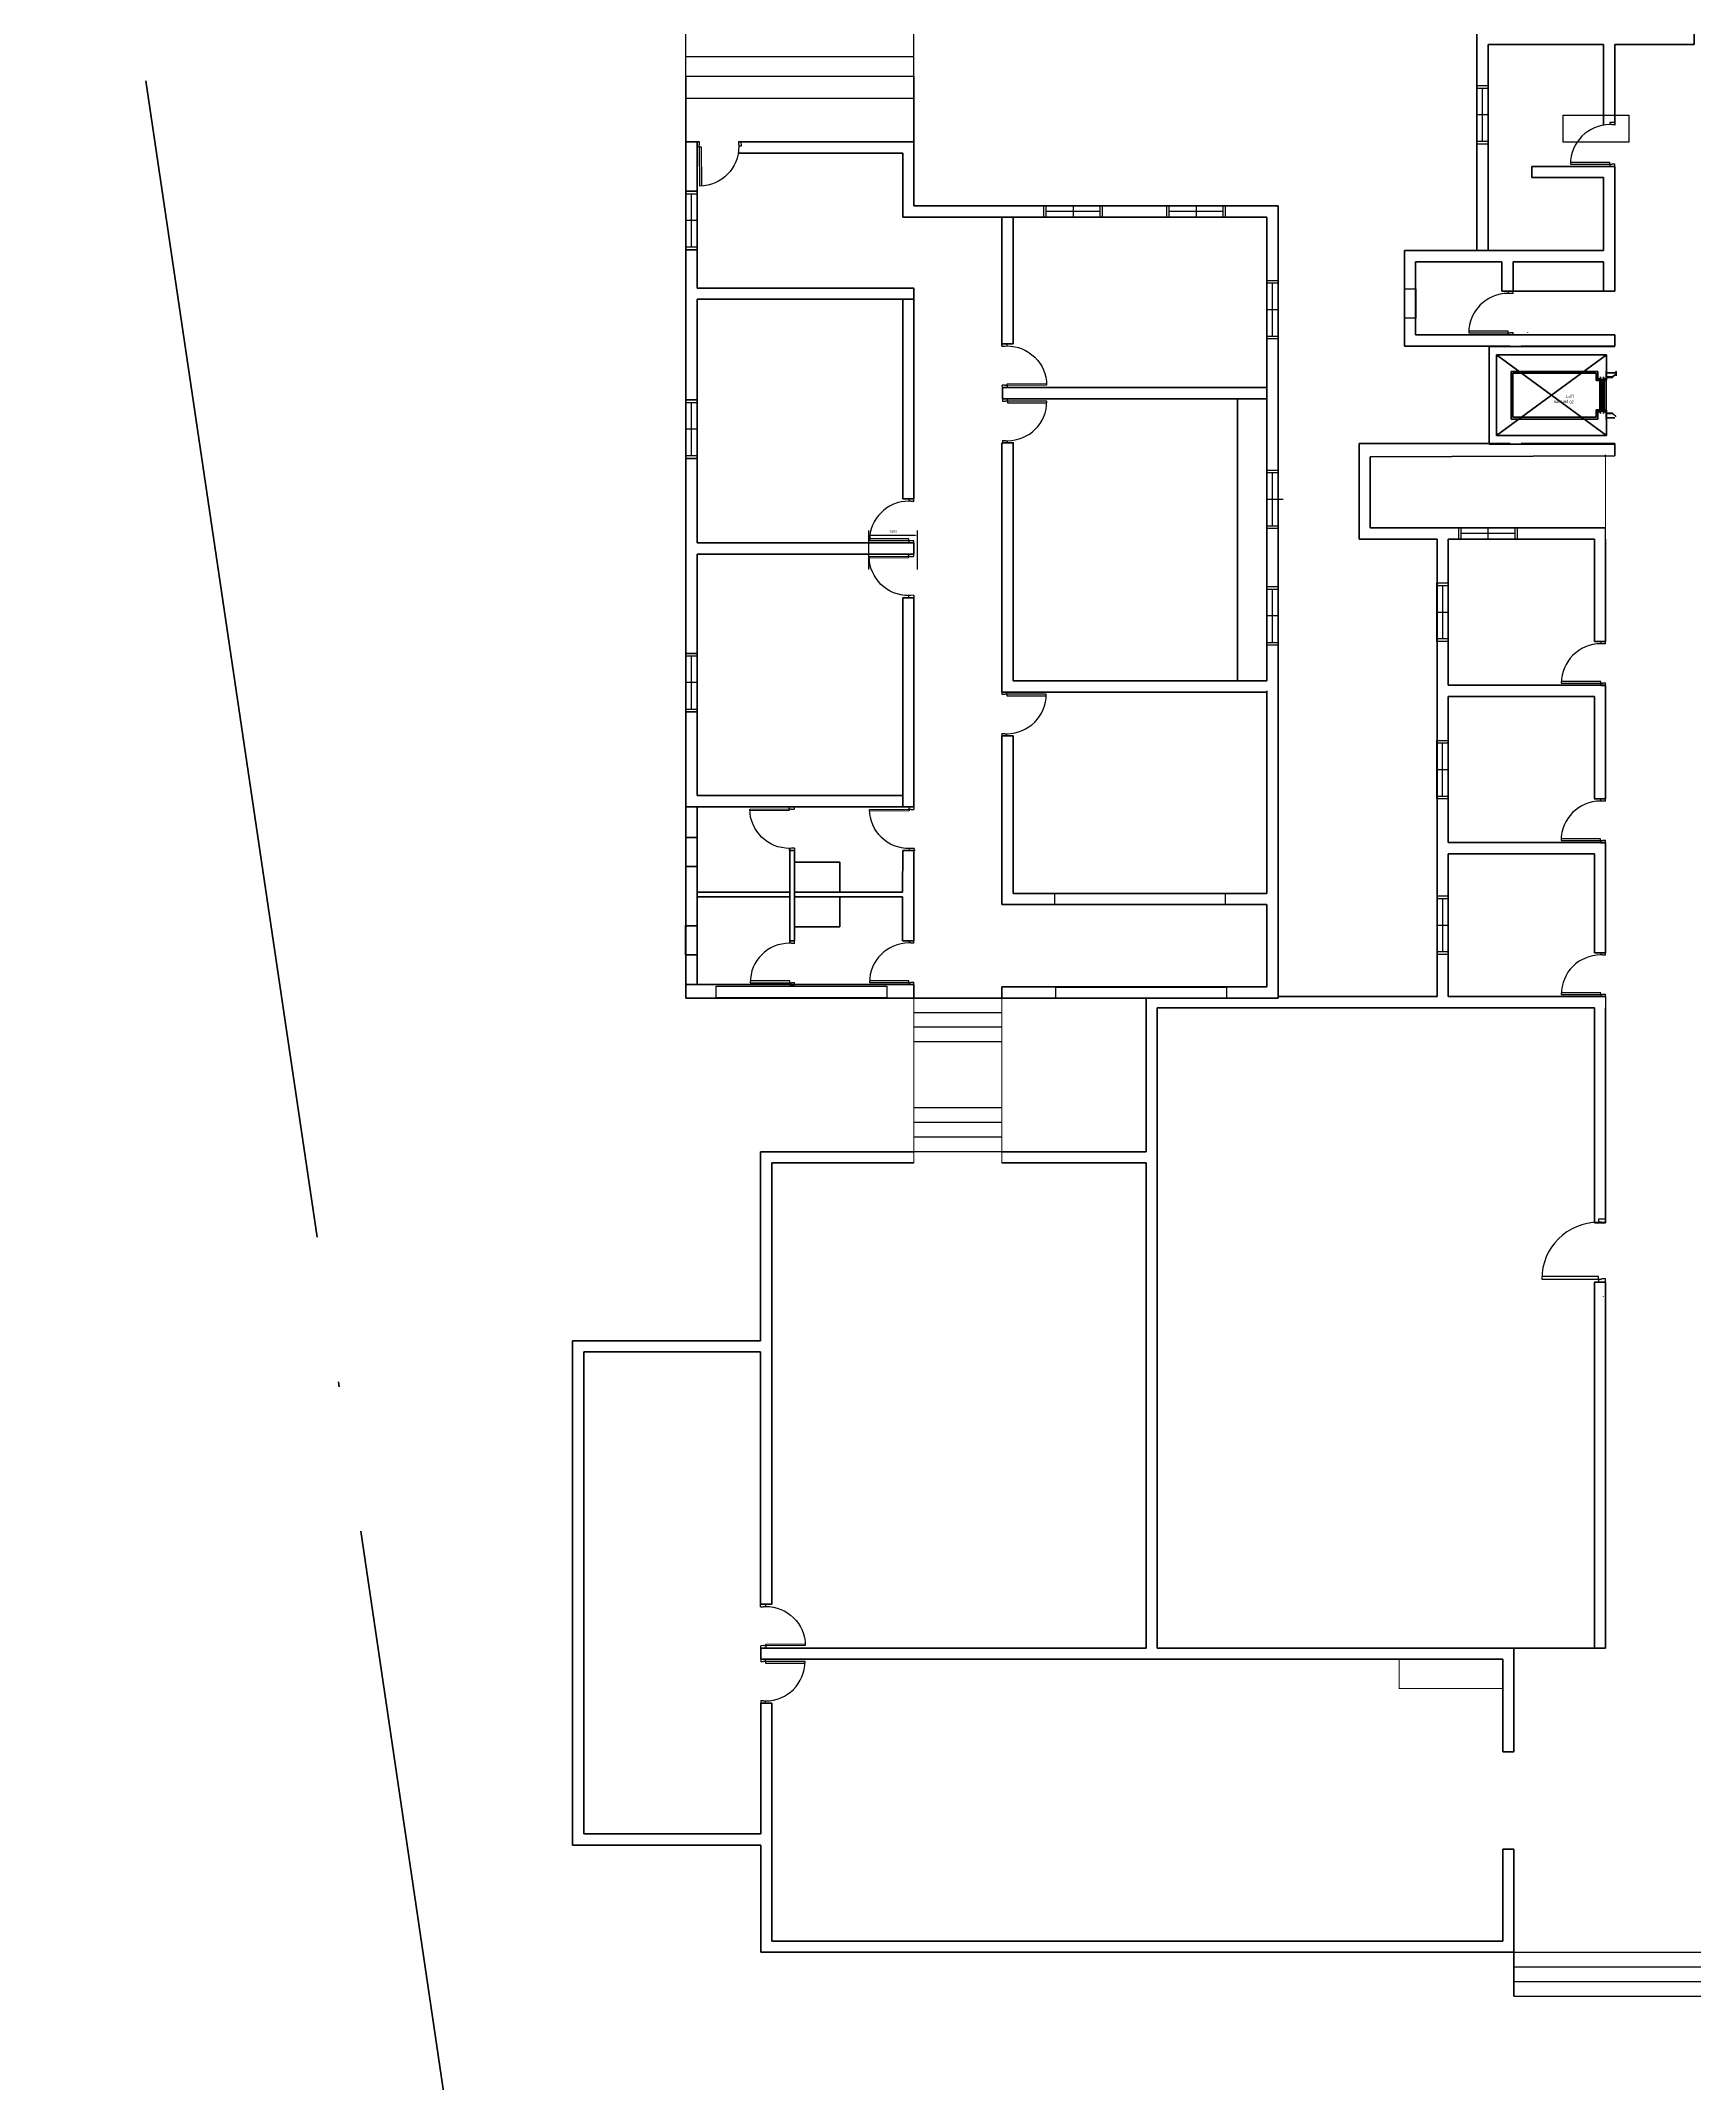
# Model space of a CAD drawing. Header units: metres. Extents: x -353 to 1688, y -477 to 135.
# Drawn here: x -265.95 to -232.02, y -266.56 to -224.64 of the extents above; entities that cross this region are included whole.
import ezdxf

# ---------------------------------------------------------------- set-up
doc = ezdxf.new("R2010")
doc.units = ezdxf.units.M
doc.header["$MEASUREMENT"] = 0
doc.linetypes.add('ACAD_ISO04W100', pattern=[30, 24, -3, 0, -3])
for name, color, linetype in [('door space', 1, 'Continuous'), ('ID-LOOSE', 31, 'Continuous'), ('ID-LOOSE2', 8, 'Continuous'), ('WINDOW', 10, 'Continuous')]:
    doc.layers.add(name, color=color, linetype=linetype)
for name, color, linetype, lineweight in [('ELEVATION', 160, 'Continuous', 20), ('PLINTH', 7, 'Continuous', 20), ('ROAD', 31, 'Continuous', 30), ('SITE BOUNDARY', 6, 'ACAD_ISO04W100', 60), ('WALL', 2, 'Continuous', 40)]:
    doc.layers.add(name, color=color, linetype=linetype, lineweight=lineweight)
doc.layers.add('FURNITURE', color=130, linetype='Continuous', plot=False)
doc.layers.add('STAIR', color=231, linetype='Continuous', plot=False)
doc.styles.get("Standard").update_dxf_attribs({"font": 'arial.ttf'})
doc.styles.add('Texto', font='BRADHITC.TTF', dxfattribs={"height": 0.1})
doc.dimstyles.new('ARCHITXT', dxfattribs={"dimtxt": 0.05, "dimasz": 0.05, "dimexe": 0.1, "dimexo": 0.02, "dimgap": 0.05, "dimtad": 1, "dimtih": 1, "dimtoh": 1, "dimdec": 0, "dimlfac": 1000, "dimzin": 0, "dimdsep": 46, "dimtxsty": 'Standard', "dimcen": 0.1, "dimdle": 0.18, "dimclrd": 15, "dimclre": 15, "dimclrt": 202, "dimadec": 0, "dimazin": 0, "dimtfac": 0.72, "dimtdec": 0, "dimtix": 1, "dimtmove": 2, "dimatfit": 3, "dimfxl": 1, "dimtolj": 1, "dimtzin": 0, "dimarcsym": 0})

# ---------------------------------------------------------------- blocks, each defined once
blk = doc.blocks.new('*D310')
at = {"layer": 'Defpoints', "color": 0, "transparency": 16777216}
for p in [(-247.956, -234.791), (-248.956, -235.516), (-247.956, -235.516)]:
    blk.add_point(p, dxfattribs=at)
at = {"layer": 'ID-LOOSE', "color": 15, "lineweight": -2, "transparency": 16777216}
for p, q in [((-248.956, -235.496), (-248.956, -234.691)), ((-247.956, -235.496), (-247.956, -234.691)), ((-248.906, -234.791), (-248.006, -234.791))]:
    blk.add_line(p, q, dxfattribs=at)
at = {"layer": 'ID-LOOSE', "color": 15, "transparency": 16777216}
for points in [[(-248.906, -234.783), (-248.906, -234.799), (-248.956, -234.791)], [(-248.006, -234.783), (-248.006, -234.799), (-247.956, -234.791)]]:
    blk.add_solid(points, dxfattribs=at)
at = {"layer": 'ID-LOOSE', "color": 202, "transparency": 16777216, "insert": (-248.456, -234.716), "char_height": 0.05, "attachment_point": 5}
blk.add_mtext('\\A1;1000', dxfattribs=at)

msp = doc.modelspace()

# ---------------------------------------------------------------- linework, layer by layer
for p, q in [((-234.0627, -227.219), (-234.0627, -227.21994)), ((-233.8327, -233.179), (-233.8327, -233.139)), ((-233.8327, -234.869), (-233.8327, -234.639)), ((-252.47937, -235.17565), (-252.47937, -237.44565)), ((-234.0627, -237.869), (-237.0627, -237.869)), ((-252.47937, -244.01437), (-252.48147, -244.01437)), ((-234.0627, -244.25965), (-234.0627, -244.26017)), ((-233.8327, -248.90408), (-233.8327, -244.49017)), ((-234.0627, -250.12165), (-234.0627, -250.12165)), ((-234.0627, -250.12165), (-234.0627, -250.12165)), ((-250.94658, -258.7615), (-250.94658, -261.44473)), ((-250.94658, -261.44473), (-250.94407, -261.44473))]:
    msp.add_line(p, q)
at = {"layer": 'Defpoints'}
msp.add_line((-233.83367, -244.25965), (-233.8327, -244.49017), dxfattribs=at)
at = {"layer": 'door space'}
for p, q in [((-233.7455, -226.31738), (-233.7455, -226.36238)), ((-233.6455, -226.31738), (-233.7455, -226.31738)), ((-233.7055, -226.36238), (-233.7455, -226.36238)), ((-233.7055, -226.36238), (-233.7055, -226.36738)), ((-233.6455, -226.36738), (-233.7055, -226.36738)), ((-233.6455, -226.36738), (-233.6455, -226.31738)), ((-252.47937, -226.71565), (-252.42938, -226.71514)), ((-252.47837, -226.81564), (-252.47937, -226.71565)), ((-252.42877, -226.77514), (-252.43377, -226.77519)), ((-252.43337, -226.81519), (-252.43377, -226.77519)), ((-252.42877, -226.77514), (-252.42938, -226.71514)), ((-251.62942, -226.70711), (-251.57942, -226.70661)), ((-251.62942, -226.70711), (-251.62881, -226.76711)), ((-251.62381, -226.76706), (-251.62881, -226.76711)), ((-251.62381, -226.76706), (-251.62341, -226.80706)), ((-251.57942, -226.70661), (-251.57841, -226.80661)), ((-252.43337, -226.81519), (-252.47837, -226.81564)), ((-252.43337, -226.81519), (-252.39837, -226.81484)), ((-252.42524, -227.62515), (-252.43337, -226.81519)), ((-252.39837, -226.81484), (-252.39024, -227.6248)), ((-251.57841, -226.80661), (-251.62341, -226.80706)), ((-233.7455, -227.13738), (-234.5555, -227.13738)), ((-234.5555, -227.17238), (-233.7455, -227.17238)), ((-233.7455, -227.17238), (-233.7455, -227.13738)), ((-233.7455, -227.17238), (-233.7455, -227.21738)), ((-233.7455, -227.17238), (-233.7055, -227.17238)), ((-233.7055, -227.16738), (-233.7055, -227.17238)), ((-233.7055, -227.16738), (-233.6455, -227.16738)), ((-233.6455, -227.21738), (-233.6455, -227.16738)), ((-233.7455, -227.21738), (-233.6455, -227.21738)), ((-235.83197, -229.78006), (-235.83197, -229.82506)), ((-235.73197, -229.78006), (-235.83197, -229.78006)), ((-235.79197, -229.82506), (-235.83197, -229.82506)), ((-235.79197, -229.82506), (-235.79197, -229.83006)), ((-235.73197, -229.83006), (-235.79197, -229.83006)), ((-235.73197, -229.83006), (-235.73197, -229.78006)), ((-246.22337, -230.86192), (-246.12338, -230.86091)), ((-246.22287, -230.91191), (-246.22337, -230.86192)), ((-246.22287, -230.91191), (-246.16287, -230.91131)), ((-246.16292, -230.90631), (-246.12292, -230.90591)), ((-246.16292, -230.90631), (-246.16287, -230.91131)), ((-246.12338, -230.86091), (-246.12292, -230.90591)), ((-235.83197, -230.60006), (-236.64197, -230.60006)), ((-236.64197, -230.63506), (-235.83197, -230.63506)), ((-235.83197, -230.63506), (-235.83197, -230.60006)), ((-235.83197, -230.63506), (-235.83197, -230.68006)), ((-235.83197, -230.63506), (-235.79197, -230.63506)), ((-235.83197, -230.68006), (-235.73197, -230.68006)), ((-235.79197, -230.63006), (-235.73197, -230.63006)), ((-235.73197, -230.68006), (-235.73197, -230.63006)), ((-235.4327, -230.629), (-235.4327, -230.634)), ((-246.15484, -231.71127), (-246.21484, -231.71187)), ((-246.21434, -231.76187), (-246.21484, -231.71187)), ((-246.11434, -231.76087), (-246.21434, -231.76187)), ((-246.15484, -231.71127), (-246.15479, -231.71627)), ((-246.11479, -231.71587), (-246.15479, -231.71627)), ((-246.11514, -231.68087), (-245.30519, -231.67274)), ((-246.11479, -231.71587), (-246.11514, -231.68087)), ((-245.30483, -231.70774), (-246.11479, -231.71587)), ((-246.11479, -231.71587), (-246.11434, -231.76087)), ((-246.21126, -231.9957), (-246.21126, -232.0457)), ((-246.11126, -231.9957), (-246.21126, -231.9957)), ((-246.15126, -232.0457), (-246.21126, -232.0457)), ((-246.11126, -232.0407), (-246.15126, -232.0407)), ((-246.15126, -232.0457), (-246.15126, -232.0407)), ((-246.11126, -232.0407), (-246.11126, -231.9957)), ((-245.30126, -232.0407), (-246.11126, -232.0407)), ((-246.11126, -232.0407), (-246.11126, -232.0757)), ((-246.11126, -232.0757), (-245.30126, -232.0757)), ((-246.21126, -232.8457), (-246.21126, -232.8957)), ((-246.21126, -232.8457), (-246.15126, -232.8457)), ((-246.21126, -232.8957), (-246.11126, -232.8957)), ((-246.15126, -232.8507), (-246.15126, -232.8457)), ((-246.15126, -232.8507), (-246.11126, -232.8507)), ((-246.11126, -232.8957), (-246.11126, -232.8507)), ((-248.131, -234.04562), (-248.131, -234.09062)), ((-248.031, -234.04562), (-248.131, -234.04562)), ((-248.091, -234.09062), (-248.131, -234.09062)), ((-248.091, -234.09062), (-248.091, -234.09562)), ((-248.031, -234.09562), (-248.091, -234.09562)), ((-248.031, -234.09562), (-248.031, -234.04562)), ((-248.131, -234.86562), (-248.941, -234.86562)), ((-248.941, -234.90062), (-248.131, -234.90062)), ((-248.13981, -235.17461), (-248.03981, -235.1736)), ((-248.131, -234.90062), (-248.131, -234.86562)), ((-248.131, -234.90062), (-248.131, -234.94562)), ((-248.131, -234.90062), (-248.091, -234.90062)), ((-248.131, -234.94562), (-248.031, -234.94562)), ((-248.091, -234.89562), (-248.091, -234.90062)), ((-248.091, -234.89562), (-248.031, -234.89562)), ((-248.03981, -235.1736), (-248.03931, -235.2236)), ((-248.031, -234.94562), (-248.031, -234.89562)), ((-248.94931, -235.22774), (-248.13935, -235.21961)), ((-248.139, -235.2546), (-248.94896, -235.26273)), ((-248.13935, -235.21961), (-248.13981, -235.17461)), ((-248.13935, -235.21961), (-248.09936, -235.2192)), ((-248.13935, -235.21961), (-248.139, -235.2546)), ((-248.09931, -235.2242), (-248.09936, -235.2192)), ((-248.09931, -235.2242), (-248.03931, -235.2236)), ((-248.09123, -236.02916), (-248.13122, -236.02956)), ((-248.13077, -236.07456), (-248.13122, -236.02956)), ((-248.03078, -236.07356), (-248.13077, -236.07456)), ((-248.03128, -236.02356), (-248.09128, -236.02416)), ((-248.09123, -236.02916), (-248.09128, -236.02416)), ((-248.03128, -236.02356), (-248.03078, -236.07356)), ((-233.93196, -236.97247), (-233.93196, -237.01747)), ((-233.83196, -236.97247), (-233.93196, -236.97247)), ((-233.89196, -237.01747), (-233.93196, -237.01747)), ((-233.89196, -237.01747), (-233.89196, -237.02247)), ((-233.83196, -237.02247), (-233.89196, -237.02247)), ((-233.83196, -237.02247), (-233.83196, -236.97247)), ((-246.22277, -238.00905), (-246.22277, -238.05905)), ((-246.12277, -238.00905), (-246.22277, -238.00905)), ((-246.16277, -238.05905), (-246.22277, -238.05905)), ((-246.12277, -238.05405), (-246.16277, -238.05405)), ((-246.16277, -238.05905), (-246.16277, -238.05405)), ((-246.12277, -238.05405), (-246.12277, -238.00905)), ((-245.31277, -238.05405), (-246.12277, -238.05405)), ((-246.12277, -238.05405), (-246.12277, -238.08905)), ((-246.12277, -238.08905), (-245.31277, -238.08905)), ((-233.93196, -237.79247), (-234.74196, -237.79247)), ((-234.74196, -237.82747), (-233.93196, -237.82747)), ((-233.93196, -237.82747), (-233.93196, -237.79247)), ((-233.93196, -237.82747), (-233.93196, -237.87247)), ((-233.93196, -237.82747), (-233.89196, -237.82747)), ((-233.93196, -237.87247), (-233.83196, -237.87247)), ((-233.89196, -237.82247), (-233.89196, -237.82747)), ((-233.89196, -237.82247), (-233.83196, -237.82247)), ((-233.83196, -237.87247), (-233.83196, -237.82247)), ((-246.22277, -238.85905), (-246.22277, -238.90905)), ((-246.22277, -238.85905), (-246.16277, -238.85905)), ((-246.22277, -238.90905), (-246.12277, -238.90905)), ((-246.16277, -238.86405), (-246.16277, -238.85905)), ((-246.16277, -238.86405), (-246.12277, -238.86405)), ((-246.12277, -238.90905), (-246.12277, -238.86405)), ((-233.93728, -240.20151), (-233.93728, -240.24651)), ((-233.83728, -240.20151), (-233.93728, -240.20151)), ((-233.83728, -240.25151), (-233.83728, -240.20151)), ((-251.39823, -240.41538), (-250.58827, -240.40725)), ((-250.58792, -240.44225), (-251.39788, -240.45038)), ((-250.58872, -240.36226), (-250.48873, -240.36125)), ((-250.58827, -240.40725), (-250.58872, -240.36226)), ((-250.58827, -240.40725), (-250.54827, -240.40685)), ((-250.58827, -240.40725), (-250.58792, -240.44225)), ((-250.54822, -240.41185), (-250.54827, -240.40685)), ((-250.54822, -240.41185), (-250.48822, -240.41125)), ((-250.48873, -240.36125), (-250.48822, -240.41125)), ((-248.93901, -240.42143), (-248.12905, -240.4133)), ((-248.1287, -240.4483), (-248.93866, -240.45643)), ((-248.1295, -240.3683), (-248.02951, -240.3673)), ((-248.12905, -240.4133), (-248.1295, -240.3683)), ((-248.12905, -240.4133), (-248.08905, -240.4129)), ((-248.12905, -240.4133), (-248.1287, -240.4483)), ((-248.089, -240.4179), (-248.08905, -240.4129)), ((-248.089, -240.4179), (-248.029, -240.41729)), ((-248.02951, -240.3673), (-248.029, -240.41729)), ((-233.89728, -240.24651), (-233.93728, -240.24651)), ((-233.89728, -240.24651), (-233.89728, -240.25151)), ((-233.83728, -240.25151), (-233.89728, -240.25151)), ((-233.93728, -241.02151), (-234.74728, -241.02151)), ((-233.93728, -241.05651), (-233.93728, -241.02151)), ((-250.54014, -241.21681), (-250.58014, -241.21721)), ((-250.57969, -241.26221), (-250.58014, -241.21721)), ((-250.47969, -241.26121), (-250.57969, -241.26221)), ((-250.48019, -241.21121), (-250.54019, -241.21181)), ((-250.54014, -241.21681), (-250.54019, -241.21181)), ((-250.48019, -241.21121), (-250.47969, -241.26121)), ((-248.08092, -241.22286), (-248.12092, -241.22326)), ((-248.12047, -241.26825), (-248.12092, -241.22326)), ((-248.02047, -241.26725), (-248.12047, -241.26825)), ((-248.02097, -241.21725), (-248.08097, -241.21786)), ((-248.08092, -241.22286), (-248.08097, -241.21786)), ((-248.02097, -241.21725), (-248.02047, -241.26725)), ((-234.74728, -241.05651), (-233.93728, -241.05651)), ((-233.93728, -241.05651), (-233.93728, -241.10151)), ((-233.93728, -241.05651), (-233.89728, -241.05651)), ((-233.93728, -241.10151), (-233.83728, -241.10151)), ((-233.89728, -241.05151), (-233.89728, -241.05651)), ((-233.89728, -241.05151), (-233.83728, -241.05151)), ((-233.83728, -241.10151), (-233.83728, -241.05151)), ((-250.57923, -243.11928), (-250.57923, -243.16428)), ((-250.47923, -243.11928), (-250.57923, -243.11928)), ((-250.47923, -243.16928), (-250.47923, -243.11928)), ((-248.13049, -243.11437), (-248.13049, -243.15937)), ((-248.03049, -243.11437), (-248.13049, -243.11437)), ((-248.03049, -243.16437), (-248.03049, -243.11437)), ((-250.53923, -243.16428), (-250.57923, -243.16428)), ((-250.53923, -243.16428), (-250.53923, -243.16928)), ((-250.47923, -243.16928), (-250.53923, -243.16928)), ((-248.09049, -243.15937), (-248.13049, -243.15937)), ((-248.09049, -243.15937), (-248.09049, -243.16437)), ((-248.03049, -243.16437), (-248.09049, -243.16437)), ((-233.93331, -243.3595), (-233.93331, -243.4045)), ((-233.83331, -243.3595), (-233.93331, -243.3595)), ((-233.89331, -243.4045), (-233.93331, -243.4045)), ((-233.89331, -243.4045), (-233.89331, -243.4095)), ((-233.83331, -243.4095), (-233.89331, -243.4095)), ((-233.83331, -243.4095), (-233.83331, -243.3595)), ((-250.57923, -243.93928), (-251.38923, -243.93928)), ((-251.38923, -243.97428), (-250.57923, -243.97428)), ((-250.57923, -243.97428), (-250.57923, -243.93928)), ((-250.57923, -243.97428), (-250.57923, -244.01928)), ((-250.57923, -243.97428), (-250.53923, -243.97428)), ((-250.53923, -243.96928), (-250.53923, -243.97428)), ((-250.53923, -243.96928), (-250.47923, -243.96928)), ((-250.47923, -244.01928), (-250.47923, -243.96928)), ((-248.13049, -243.93437), (-248.94049, -243.93437)), ((-248.94049, -243.96937), (-248.13049, -243.96937)), ((-248.13049, -243.96937), (-248.13049, -243.93437)), ((-248.13049, -243.96937), (-248.13049, -244.01437)), ((-248.13049, -243.96937), (-248.09049, -243.96937)), ((-248.09049, -243.96437), (-248.09049, -243.96937)), ((-248.09049, -243.96437), (-248.03049, -243.96437)), ((-248.03049, -244.01437), (-248.03049, -243.96437)), ((-250.57923, -244.01928), (-250.47923, -244.01928)), ((-248.13049, -244.01437), (-248.03049, -244.01437)), ((-233.93331, -244.1795), (-234.74331, -244.1795)), ((-234.74331, -244.2145), (-233.93331, -244.2145)), ((-233.93331, -244.2145), (-233.93331, -244.1795)), ((-233.93331, -244.2145), (-233.93331, -244.2595)), ((-233.93331, -244.2145), (-233.89331, -244.2145)), ((-233.93331, -244.2595), (-233.83331, -244.2595)), ((-233.89331, -244.2095), (-233.89331, -244.2145)), ((-233.89331, -244.2095), (-233.83331, -244.2095)), ((-233.83331, -244.2595), (-233.83331, -244.2095)), ((-233.97663, -248.82624), (-233.97663, -248.89101)), ((-233.8327, -248.82624), (-233.97663, -248.82624)), ((-233.91906, -248.89101), (-233.97663, -248.89101)), ((-233.91906, -248.89101), (-233.91906, -248.8982)), ((-233.8327, -248.8982), (-233.91906, -248.8982)), ((-233.8327, -248.8982), (-233.8327, -248.82624)), ((-233.97663, -250.0065), (-235.14251, -250.0065)), ((-235.14251, -250.05688), (-233.97663, -250.05688)), ((-233.97663, -250.05688), (-233.97663, -250.0065)), ((-233.97663, -250.05688), (-233.97663, -250.12165)), ((-233.97663, -250.05688), (-233.91906, -250.05688)), ((-233.97663, -250.12165), (-233.8327, -250.12165)), ((-233.91906, -250.04969), (-233.8327, -250.04969)), ((-233.8327, -250.12165), (-233.8327, -250.04969)), ((-233.88186, -250.41727), (-233.88186, -250.42447)), ((-251.17724, -256.73311), (-251.07724, -256.7321)), ((-251.17674, -256.7831), (-251.17724, -256.73311)), ((-251.17674, -256.7831), (-251.11674, -256.7825)), ((-251.11679, -256.7775), (-251.07679, -256.7771)), ((-251.11679, -256.7775), (-251.11674, -256.7825)), ((-251.07724, -256.7321), (-251.07679, -256.7771)), ((-251.10871, -257.58246), (-251.16871, -257.58306)), ((-251.16821, -257.63306), (-251.16871, -257.58306)), ((-251.06821, -257.63206), (-251.16821, -257.63306)), ((-251.10871, -257.58246), (-251.10866, -257.58746)), ((-251.06866, -257.58706), (-251.10866, -257.58746)), ((-251.06901, -257.55206), (-250.25905, -257.54393)), ((-251.06866, -257.58706), (-251.06901, -257.55206)), ((-250.2587, -257.57893), (-251.06866, -257.58706)), ((-251.06866, -257.58706), (-251.06821, -257.63206)), ((-251.17407, -257.8615), (-251.17407, -257.9115)), ((-251.07407, -257.8615), (-251.17407, -257.8615)), ((-251.11407, -257.9115), (-251.17407, -257.9115)), ((-251.07407, -257.9065), (-251.11407, -257.9065)), ((-251.11407, -257.9115), (-251.11407, -257.9065)), ((-251.07407, -257.9065), (-251.07407, -257.8615)), ((-250.26407, -257.9065), (-251.07407, -257.9065)), ((-251.07407, -257.9065), (-251.07407, -257.9415)), ((-251.07407, -257.9415), (-250.26407, -257.9415)), ((-251.17407, -258.7115), (-251.17407, -258.7615)), ((-251.17407, -258.7115), (-251.11407, -258.7115)), ((-251.17407, -258.7615), (-251.07407, -258.7615)), ((-251.11407, -258.7165), (-251.11407, -258.7115)), ((-251.11407, -258.7165), (-251.07407, -258.7165)), ((-251.07407, -258.7615), (-251.07407, -258.7165))]:
    msp.add_line(p, q, dxfattribs=at)
for centre, major_axis in [((-233.7455, -227.17238), (-0.57276, -0.57276)), ((-235.83197, -230.63506), (-0.57276, -0.57276)), ((-246.11126, -232.0407), (0.57276, 0.57276)), ((-248.131, -234.90062), (-0.57276, -0.57276)), ((-233.93196, -237.82747), (-0.57276, -0.57276)), ((-246.12277, -238.05405), (0.57276, 0.57276)), ((-233.93728, -241.05651), (-0.57276, -0.57276)), ((-250.57923, -243.97428), (-0.57276, -0.57276)), ((-248.13049, -243.96937), (-0.57276, -0.57276)), ((-233.93331, -244.2145), (-0.57276, -0.57276)), ((-233.97663, -250.05688), (-0.8244, -0.8244)), ((-251.07407, -257.9065), (0.57276, 0.57276))]:
    msp.add_ellipse(centre, major_axis=major_axis, ratio=1, start_param=3.92699082, end_param=5.49778714, dxfattribs=at)
at = {"layer": 'door space', "extrusion": (0, 0, -1)}
for centre, major_axis in [((-252.43337, -226.81519), (-0.56698, -0.57848)), ((-246.11479, -231.71587), (0.57848, -0.56698)), ((-248.13935, -235.21961), (-0.57848, 0.56698)), ((-250.58827, -240.40725), (-0.57848, 0.56698)), ((-248.12905, -240.4133), (-0.57848, 0.56698)), ((-251.06866, -257.58706), (0.57848, -0.56698))]:
    msp.add_ellipse(centre, major_axis=major_axis, ratio=1, start_param=3.92699082, end_param=5.49778714, dxfattribs=at)
at = {"layer": 'ELEVATION'}
for p, q in [((-250.94658, -256.36176), (-250.9488, -256.36174)), ((-244.03658, -257.6315), (-244.03657, -257.63243)), ((-240.26934, -257.85929), (-240.26941, -257.8615)), ((-238.07239, -257.86703), (-238.07239, -258.46703)), ((-238.07239, -258.4615), (-235.94407, -258.4615)), ((-246.48175, -263.64513), (-246.48179, -263.65445))]:
    msp.add_line(p, q, dxfattribs=at)
at = {"layer": 'ID-LOOSE2', "ltscale": 0.5}
msp.add_lwpolyline([(-234.70674, -226.17079), (-233.35674, -226.17079), (-233.35674, -226.72079), (-234.70674, -226.72079)], close=True, dxfattribs=at)
at = {"layer": 'PLINTH'}
for p, q in [((-233.8327, -234.639), (-233.8327, -233.179)), ((-248.02925, -244.29053), (-248.02925, -247.67307)), ((-246.22277, -244.29053), (-246.22277, -247.67307))]:
    msp.add_line(p, q, dxfattribs=at)
at = {"layer": 'ROAD'}
for p, q in [((-252.70937, -225.36565), (-252.70937, -223.36565)), ((-248.02925, -225.36565), (-248.02925, -223.36565))]:
    msp.add_line(p, q, dxfattribs=at)
at = {"layer": 'SITE BOUNDARY'}
msp.add_line((-255.86929, -278.97673), (-265.94872, -210.88327), dxfattribs=at)
at = {"layer": 'STAIR'}
for p, q in [((-252.70937, -224.96565), (-250.54273, -224.96565)), ((-250.54273, -224.96565), (-248.02925, -224.96565)), ((-252.70937, -225.36565), (-250.54273, -225.36565)), ((-250.54273, -225.36565), (-248.02925, -225.36565)), ((-252.70937, -225.81565), (-250.54273, -225.81565)), ((-250.54273, -225.81565), (-248.02925, -225.81565)), ((-246.22277, -244.29053), (-248.02925, -244.29053)), ((-246.22277, -244.59053), (-248.02925, -244.59053)), ((-246.22277, -244.89053), (-248.02925, -244.89053)), ((-246.22277, -245.19053), (-248.02925, -245.19053)), ((-246.22277, -246.54307), (-248.02925, -246.54307)), ((-246.22277, -246.84307), (-248.02925, -246.84307)), ((-246.22277, -246.84307), (-248.02925, -246.84307)), ((-246.22277, -247.14307), (-248.02925, -247.14307)), ((-246.22277, -247.44307), (-248.02925, -247.44307)), ((-235.71407, -263.87513), (-230.80192, -263.87513)), ((-235.71407, -264.17513), (-230.80192, -264.17513)), ((-235.71407, -264.47513), (-230.80192, -264.47513)), ((-235.71407, -264.77513), (-230.80192, -264.77513))]:
    msp.add_line(p, q, dxfattribs=at)
at = {"layer": 'WALL'}
for p, q in [((-236.47539, -221.359), (-236.47539, -224.719)), ((-232.01539, -224.719), (-232.01539, -224.40724)), ((-236.47539, -224.719), (-236.47539, -228.949)), ((-236.24539, -224.719), (-236.24539, -227.449)), ((-236.24539, -224.719), (-233.87441, -224.719)), ((-233.87441, -224.719), (-233.87441, -226.3727)), ((-233.64441, -224.719), (-232.01539, -224.719)), ((-233.64441, -224.719), (-233.64441, -226.3727)), ((-252.70937, -229.71565), (-252.70937, -225.36565)), ((-248.02925, -228.0306), (-248.02925, -225.36565)), ((-252.70937, -226.71565), (-252.42937, -226.71565)), ((-252.47937, -226.71565), (-252.47937, -229.71565)), ((-251.62933, -226.71565), (-250.54273, -226.71565)), ((-250.54273, -226.71565), (-248.02925, -226.71565)), ((-251.63395, -226.94565), (-250.54273, -226.94565)), ((-250.54273, -226.94565), (-248.25925, -226.94565)), ((-248.25925, -228.2606), (-248.25925, -226.94565)), ((-236.24539, -227.449), (-236.24539, -228.949)), ((-235.34539, -227.219), (-235.34539, -227.449)), ((-235.34539, -227.219), (-233.64441, -227.219)), ((-235.34539, -227.449), (-233.87441, -227.449)), ((-233.87441, -228.949), (-233.87441, -227.449)), ((-233.64441, -227.449), (-233.64441, -227.219)), ((-233.64441, -229.779), (-233.64441, -227.219)), ((-252.70937, -227.73065), (-252.47937, -227.73065)), ((-248.02925, -228.0306), (-246.22277, -228.0306)), ((-246.22277, -228.0306), (-240.55457, -228.0306)), ((-240.55457, -228.0306), (-240.55457, -244.29053)), ((-248.25925, -228.2606), (-240.78457, -228.2606)), ((-246.22277, -228.2606), (-246.22277, -230.91191)), ((-245.99277, -228.2606), (-245.99277, -230.8606)), ((-240.78457, -228.2606), (-240.78457, -237.77905)), ((-252.70937, -228.93065), (-252.47937, -228.93065)), ((-237.9627, -228.949), (-235.9627, -228.949)), ((-237.9627, -228.949), (-237.9627, -230.909)), ((-237.7327, -229.179), (-237.2927, -229.179)), ((-237.7327, -229.179), (-235.9627, -229.179)), ((-237.7327, -229.179), (-237.7327, -230.679)), ((-236.24539, -228.949), (-233.87441, -228.949)), ((-235.9627, -229.179), (-235.9627, -229.779)), ((-235.7327, -229.179), (-235.0627, -229.179)), ((-235.7327, -229.179), (-233.87441, -229.179)), ((-235.7327, -229.179), (-235.7327, -229.779)), ((-233.87441, -229.779), (-233.87441, -229.179)), ((-252.70937, -229.71565), (-252.70937, -244.01437)), ((-252.47937, -229.71565), (-250.54273, -229.71565)), ((-250.54273, -229.71565), (-248.02925, -229.71565)), ((-248.02925, -229.71565), (-248.02925, -234.04565)), ((-252.47937, -229.94565), (-248.02925, -229.94565)), ((-252.47937, -229.94565), (-252.47937, -234.94565)), ((-248.25925, -229.94565), (-248.25925, -234.04565)), ((-233.64441, -229.779), (-235.9627, -229.779)), ((-246.22277, -230.8606), (-245.99277, -230.8606)), ((-235.7927, -230.909), (-237.9627, -230.909)), ((-234.8327, -230.679), (-237.7327, -230.679)), ((-236.2228, -230.91755, 0.00008), (-233.64366, -230.91755, 0.00008)), ((-236.2228, -232.91771, 0.00008), (-236.2228, -230.91755, 0.00008)), ((-233.64441, -230.679), (-235.73197, -230.679)), ((-233.64441, -230.909), (-235.5627, -230.909)), ((-233.64441, -230.909), (-233.64441, -230.679)), ((-236.07242, -231.0905, 0.00008), (-233.81661, -231.0905, 0.00008)), ((-233.81661, -232.74476, 0.00008), (-236.07242, -231.0905, 0.00008)), ((-233.81661, -231.0905, 0.00008), (-236.07242, -232.74476, 0.00008)), ((-236.07242, -232.74476, 0.00008), (-236.07242, -231.0905, 0.00008)), ((-233.81661, -231.0905, 0.00008), (-233.81661, -231.45707, 0.00008)), ((-246.21435, -231.7606), (-240.78457, -231.7606)), ((-246.21434, -231.76187), (-246.21434, -231.9906)), ((-235.77164, -231.42887, 0.00008), (-235.77164, -232.40639, 0.00008)), ((-233.98955, -231.42887, 0.00008), (-235.77164, -231.42887, 0.00008)), ((-235.73405, -231.46647, 0.00008), (-235.73405, -232.36879, 0.00008)), ((-235.73405, -231.46647, 0.00008), (-234.02715, -231.46647, 0.00008)), ((-234.02715, -231.46647, 0.00008), (-234.02715, -231.61685, 0.00008)), ((-234.02715, -231.61685, 0.00008), (-233.95947, -231.61685, 0.00008)), ((-233.98955, -231.60934, 0.00008), (-233.98955, -231.42887, 0.00008)), ((-233.96699, -231.60934, 0.00008), (-233.98955, -231.60934, 0.00008)), ((-233.98203, -231.60182, 0.00008), (-233.98203, -231.57926, 0.00008)), ((-233.98203, -231.57926, 0.00008), (-233.92188, -231.57926, 0.00008)), ((-233.97451, -231.60182, 0.00008), (-233.98203, -231.60182, 0.00008)), ((-233.95195, -231.58678, 0.00008), (-233.97451, -231.58678, 0.00008)), ((-233.97451, -231.58678, 0.00008), (-233.97451, -231.60182, 0.00008)), ((-233.95947, -231.5943, 0.00008), (-233.96699, -231.5943, 0.00008)), ((-233.96699, -231.5943, 0.00008), (-233.96699, -231.60934, 0.00008)), ((-233.95947, -231.61685, 0.00008), (-233.95947, -231.5943, 0.00008)), ((-233.95195, -231.91387, 0.00008), (-233.95195, -231.58678, 0.00008)), ((-233.93692, -232.2936, 0.00008), (-233.93692, -231.54166, 0.00008)), ((-233.92188, -231.57926, 0.00008), (-233.92188, -231.91387, 0.00008)), ((-233.83916, -231.57926, 0.00008), (-233.8918, -231.57926, 0.00008)), ((-233.8918, -231.57926, 0.00008), (-233.8918, -231.91231, 0.00008)), ((-233.87676, -231.54166, 0.00008), (-233.87676, -232.2936, 0.00008)), ((-233.86172, -231.91231, 0.00008), (-233.86172, -231.58678, 0.00008)), ((-233.86172, -231.58678, 0.00008), (-233.83916, -231.58678, 0.00008)), ((-233.84668, -231.5943, 0.00008), (-233.8542, -231.5943, 0.00008)), ((-233.8542, -231.5943, 0.00008), (-233.8542, -231.60934, 0.00008)), ((-233.84668, -231.60934, 0.00008), (-233.84668, -231.5943, 0.00008)), ((-233.82412, -231.60934, 0.00008), (-233.84668, -231.60934, 0.00008)), ((-233.84668, -231.61685, 0.00008), (-233.82412, -231.61685, 0.00008)), ((-233.83916, -231.58678, 0.00008), (-233.83916, -231.60182, 0.00008)), ((-233.83916, -231.60182, 0.00008), (-233.83164, -231.60182, 0.00008)), ((-233.83916, -231.60182, 0.00008), (-233.83164, -231.60182, 0.00008)), ((-233.83164, -231.60182, 0.00008), (-233.83164, -231.58678, 0.00008)), ((-233.81661, -231.42887, 0.00008), (-233.82412, -231.42887, 0.00008)), ((-233.82412, -231.42887, 0.00008), (-233.82412, -231.60934, 0.00008)), ((-233.82412, -231.61685, 0.00008), (-233.82412, -232.2184, 0.00008)), ((-233.81661, -231.54166, 0.00008), (-233.81661, -231.42887, 0.00008)), ((-233.81661, -231.45707, 0.00008), (-233.64366, -231.45707, 0.00008)), ((-233.69139, -231.54166, 0.00008), (-233.81661, -231.54166, 0.00008)), ((-233.81661, -231.60934, 0.00008), (-233.81661, -231.54918, 0.00008)), ((-233.81661, -231.54918, 0.00008), (-233.68852, -231.54918, 0.00008)), ((-233.62461, -231.4819, 0.00008), (-233.69139, -231.54166, 0.00008)), ((-233.68852, -231.54918, 0.00008), (-233.61709, -231.48527, 0.00008)), ((-233.62124, -231.43477, 0.00008), (-233.62124, -231.51491, 0.00008)), ((-233.61327, -231.51848, 0.00008), (-233.61327, -231.43477, 0.00008)), ((-252.70817, -232.01377), (-252.47937, -232.01377)), ((-246.21434, -231.9906), (-240.78457, -231.9906)), ((-245.98127, -231.99625), (-245.98127, -231.9957)), ((-241.38457, -231.9906), (-241.38457, -237.77905)), ((-234.02715, -232.36879, 0.00008), (-234.02715, -232.2184, 0.00008)), ((-234.02715, -232.2184, 0.00008), (-233.95947, -232.2184, 0.00008)), ((-233.96699, -232.22592, 0.00008), (-233.98955, -232.22592, 0.00008)), ((-233.98955, -232.22592, 0.00008), (-233.98955, -232.40639, 0.00008)), ((-233.97451, -232.23344, 0.00008), (-233.98203, -232.23344, 0.00008)), ((-233.98203, -232.23344, 0.00008), (-233.98203, -232.256, 0.00008)), ((-233.97451, -232.24848, 0.00008), (-233.97451, -232.23344, 0.00008)), ((-233.96699, -232.24096, 0.00008), (-233.96699, -232.22592, 0.00008)), ((-233.95947, -232.2184, 0.00008), (-233.95947, -232.24096, 0.00008)), ((-233.95195, -231.92139, 0.00008), (-233.95195, -232.24848, 0.00008)), ((-233.92188, -232.256, 0.00008), (-233.92188, -231.92139, 0.00008)), ((-233.8918, -232.256, 0.00008), (-233.8918, -231.92295, 0.00008)), ((-233.86172, -231.92295, 0.00008), (-233.86172, -232.24848, 0.00008)), ((-233.8542, -232.24096, 0.00008), (-233.8542, -232.22592, 0.00008)), ((-233.84668, -232.2184, 0.00008), (-233.82412, -232.2184, 0.00008)), ((-233.84668, -232.22592, 0.00008), (-233.84668, -232.24096, 0.00008)), ((-233.82412, -232.22592, 0.00008), (-233.84668, -232.22592, 0.00008)), ((-233.83916, -232.23344, 0.00008), (-233.83164, -232.23344, 0.00008)), ((-233.83916, -232.24848, 0.00008), (-233.83916, -232.23344, 0.00008)), ((-233.83916, -232.23344, 0.00008), (-233.83164, -232.23344, 0.00008)), ((-233.83164, -232.23344, 0.00008), (-233.83164, -232.24848, 0.00008)), ((-233.82412, -232.40639, 0.00008), (-233.82412, -232.22592, 0.00008)), ((-233.81661, -232.22592, 0.00008), (-233.81661, -232.28608, 0.00008)), ((-233.98955, -232.40639, 0.00008), (-235.77164, -232.40639, 0.00008)), ((-235.73405, -232.36879, 0.00008), (-234.02715, -232.36879, 0.00008)), ((-233.98203, -232.256, 0.00008), (-233.92188, -232.256, 0.00008)), ((-233.95195, -232.24848, 0.00008), (-233.97451, -232.24848, 0.00008)), ((-233.95947, -232.24096, 0.00008), (-233.96699, -232.24096, 0.00008)), ((-233.83916, -232.256, 0.00008), (-233.8918, -232.256, 0.00008)), ((-233.86172, -232.24848, 0.00008), (-233.83916, -232.24848, 0.00008)), ((-233.84668, -232.24096, 0.00008), (-233.8542, -232.24096, 0.00008)), ((-233.81661, -232.40639, 0.00008), (-233.82412, -232.40639, 0.00008)), ((-233.81661, -232.28608, 0.00008), (-233.68852, -232.28608, 0.00008)), ((-233.81661, -232.2936, 0.00008), (-233.81661, -232.40639, 0.00008)), ((-233.69139, -232.2936, 0.00008), (-233.81661, -232.2936, 0.00008)), ((-233.81661, -232.37819, 0.00008), (-233.81661, -232.74476, 0.00008)), ((-233.81661, -232.37819, 0.00008), (-233.64366, -232.37819, 0.00008)), ((-233.62461, -232.35336, 0.00008), (-233.69139, -232.2936, 0.00008)), ((-233.68852, -232.28608, 0.00008), (-233.61709, -232.34999, 0.00008)), ((-246.22278, -232.8906), (-246.22277, -238.00905)), ((-246.21434, -232.8906), (-245.99278, -232.8906)), ((-246.21127, -232.8957), (-246.11126, -232.8957)), ((-245.99278, -232.8906), (-245.99277, -237.77905)), ((-245.99278, -232.8957), (-245.98127, -232.8957)), ((-235.7927, -232.909), (-238.8927, -232.909)), ((-238.8927, -232.909), (-238.8927, -234.869)), ((-236.2228, -232.91771, 0.00008), (-233.64366, -232.91771, 0.00008)), ((-236.07242, -232.74476, 0.00008), (-233.81661, -232.74476, 0.00008)), ((-233.64441, -232.909), (-235.5627, -232.909)), ((-233.64441, -233.159), (-233.64441, -232.909)), ((-252.70817, -233.21377), (-252.47817, -233.21377)), ((-238.66573, -233.179), (-233.64441, -233.15822)), ((-238.6627, -233.179), (-238.6627, -234.639)), ((-248.02925, -234.04565), (-248.25925, -234.04565)), ((-238.6627, -234.639), (-233.8327, -234.639)), ((-252.47937, -234.94565), (-248.25925, -234.94565)), ((-248.25925, -234.94565), (-248.02925, -234.94565)), ((-248.02925, -234.94565), (-248.02925, -235.17596)), ((-240.78457, -235.12862), (-240.78457, -237.77905)), ((-238.8927, -234.869), (-237.2927, -234.869)), ((-237.2927, -238.099), (-237.2927, -234.869)), ((-237.0627, -234.869), (-234.0627, -234.869)), ((-237.0627, -237.869), (-237.0627, -234.869)), ((-234.0627, -234.869), (-234.06248, -236.96919)), ((-233.8327, -234.869), (-233.8327, -236.96919)), ((-252.47937, -235.17565), (-248.25925, -235.17565)), ((-252.47937, -235.17565), (-252.47937, -240.13346)), ((-248.02827, -235.17596), (-248.25827, -235.17596)), ((-248.25827, -236.07596), (-248.25871, -239.23391)), ((-248.25827, -236.07596), (-248.02827, -236.07596)), ((-248.02925, -236.07596), (-248.02925, -239.23391)), ((-252.70937, -237.21596), (-252.47937, -237.21596)), ((-233.83248, -236.96919), (-234.06248, -236.96919)), ((-246.22277, -238.00905), (-240.78457, -238.00905)), ((-245.99277, -237.77905), (-240.78457, -237.77905)), ((-245.99277, -238.0096), (-245.99277, -238.00905)), ((-240.78457, -237.98206), (-240.78457, -242.14277)), ((-237.2927, -238.099), (-237.2927, -241.329)), ((-234.0627, -237.869), (-237.0627, -237.869)), ((-234.0627, -238.099), (-237.0627, -238.099)), ((-237.0627, -238.099), (-237.0627, -241.099)), ((-234.0627, -240.19911), (-234.0627, -238.099)), ((-234.06248, -237.86919), (-233.83248, -237.86919)), ((-233.83579, -240.19911), (-233.8327, -238.099)), ((-233.8327, -237.86919), (-233.8327, -238.099)), ((-252.70937, -238.41596), (-252.47937, -238.41596)), ((-246.22277, -238.90905), (-246.22277, -242.37277)), ((-246.22277, -238.90905), (-245.99277, -238.90905)), ((-246.22277, -238.90905), (-246.12277, -238.90905)), ((-245.99277, -238.90905), (-245.99277, -242.14277)), ((-248.25939, -240.36346), (-248.25871, -239.23391)), ((-248.02925, -240.13391), (-248.02925, -239.23391)), ((-252.47937, -240.13346), (-248.25925, -240.13346)), ((-248.02925, -240.13391), (-248.02925, -240.36346)), ((-233.83579, -240.19911), (-234.06579, -240.19911)), ((-252.70937, -240.36346), (-248.02925, -240.36346)), ((-252.47937, -240.36346), (-252.47937, -244.01437)), ((-252.70937, -240.99237), (-252.47937, -240.99237)), ((-250.57937, -241.2172), (-250.57937, -243.16428)), ((-250.57937, -241.26346), (-250.47937, -241.26346)), ((-250.57937, -241.26346), (-250.47937, -241.26346)), ((-250.47937, -241.26346), (-250.47937, -242.11437)), ((-248.26045, -242.11437), (-248.25994, -241.26346)), ((-248.25994, -241.26346), (-248.02925, -241.26346)), ((-248.02925, -241.26346), (-248.02925, -242.26437)), ((-237.2927, -244.26017), (-237.2927, -241.329)), ((-237.0627, -241.099), (-234.0627, -241.099)), ((-237.0627, -241.329), (-234.0627, -241.329)), ((-237.0627, -244.26017), (-237.0627, -241.329)), ((-234.06579, -241.099), (-234.06579, -241.09911)), ((-234.06579, -241.09911), (-233.83579, -241.09911)), ((-234.0627, -241.329), (-234.0627, -243.35965)), ((-233.83579, -241.09911), (-233.8327, -241.329)), ((-233.8327, -241.329), (-233.83367, -243.35965)), ((-252.70937, -241.59237), (-252.47937, -241.59237)), ((-250.47885, -241.49797), (-249.55124, -241.49797)), ((-249.55124, -242.11437), (-249.55124, -241.49797)), ((-252.47937, -242.11437), (-250.57937, -242.11437)), ((-252.47937, -242.21437), (-250.57937, -242.21437)), ((-250.47937, -242.11437), (-250.47937, -243.11437)), ((-250.47937, -242.11437), (-248.26045, -242.11437)), ((-250.47937, -242.21437), (-248.26051, -242.21437)), ((-249.55136, -242.8291), (-249.55136, -242.21437)), ((-248.26054, -242.26437), (-248.26051, -242.21437)), ((-248.26054, -242.26437), (-248.26054, -243.11437)), ((-248.02925, -242.16437), (-248.02925, -242.26437)), ((-248.02925, -242.26437), (-248.02925, -243.11437)), ((-240.78457, -242.14277), (-245.99277, -242.14277)), ((-240.78457, -242.37277), (-246.22277, -242.37277)), ((-240.78457, -242.37161), (-240.78457, -244.06053)), ((-252.70937, -242.80541), (-252.47937, -242.80541)), ((-250.47937, -243.11437), (-250.57937, -243.11437)), ((-250.47027, -243.11437), (-250.57937, -243.11437)), ((-249.55136, -242.8291), (-250.47937, -242.8291)), ((-248.02925, -243.11437), (-248.26054, -243.11437)), ((-252.70937, -243.40541), (-252.47892, -243.40541)), ((-233.83367, -243.35965), (-234.06367, -243.35965)), ((-252.70937, -244.01437), (-252.70937, -244.29053)), ((-248.02925, -244.01437), (-252.70937, -244.01437)), ((-248.02925, -244.29053), (-252.70937, -244.29053)), ((-248.02925, -244.29053), (-248.02925, -244.01437)), ((-246.22277, -244.29053), (-248.02925, -244.29053)), ((-240.78457, -244.06053), (-246.22277, -244.06053)), ((-246.22277, -244.29053), (-246.22277, -244.06053)), ((-246.22277, -244.06053), (-246.22277, -244.29053)), ((-240.55457, -244.29053), (-246.22277, -244.29053)), ((-243.26534, -244.29357), (-243.26534, -247.44307)), ((-237.2927, -244.26017), (-240.55457, -244.26017)), ((-237.0627, -244.26017), (-234.0627, -244.26017)), ((-234.06367, -244.25965), (-233.83367, -244.25965)), ((-243.03534, -244.49017), (-243.03534, -257.6315)), ((-237.2927, -244.49017), (-243.03534, -244.49017)), ((-237.2927, -244.49017), (-234.0627, -244.49017)), ((-234.0627, -244.49017), (-234.0627, -248.90408)), ((-233.8327, -244.49017), (-233.8327, -248.90408)), ((-248.02925, -247.44307), (-251.17658, -247.44307)), ((-251.17658, -247.44307), (-251.17658, -251.3226)), ((-248.02925, -247.67307), (-250.94658, -247.67307)), ((-250.94658, -247.67307), (-250.94658, -256.7315)), ((-243.26534, -247.44307), (-246.22277, -247.44307)), ((-243.26534, -247.67307), (-246.22277, -247.67307)), ((-243.26534, -247.67307), (-246.22277, -247.67307)), ((-243.26534, -247.67307), (-243.26534, -248.78698)), ((-243.26534, -247.67307), (-243.26534, -257.6315)), ((-233.8327, -248.90408), (-234.0627, -248.90408)), ((-234.0627, -250.12165), (-234.0627, -257.6315)), ((-234.0627, -250.12165), (-233.8327, -250.12165)), ((-233.8327, -250.12165), (-233.8327, -256.05165)), ((-251.17658, -251.3226), (-255.03685, -251.3226)), ((-255.03685, -251.3226), (-255.03685, -261.67473)), ((-251.17658, -251.5526), (-254.80685, -251.5526)), ((-254.80685, -251.5526), (-254.80685, -261.44473)), ((-251.17658, -251.5526), (-251.17658, -256.7315)), ((-233.8327, -256.05165), (-233.8327, -257.6315)), ((-251.17658, -256.7315), (-250.94658, -256.7315)), ((-251.17658, -257.6315), (-243.26534, -257.6315)), ((-251.17407, -257.6315), (-251.17407, -257.8615)), ((-243.03534, -257.6315), (-235.71407, -257.6315)), ((-235.71407, -259.7615), (-235.71407, -257.6315)), ((-235.71407, -257.6315), (-233.8327, -257.6315)), ((-251.17407, -257.8615), (-235.94407, -257.8615)), ((-235.94407, -259.7615), (-235.94407, -257.8615)), ((-251.17407, -258.7615), (-250.94407, -258.7615)), ((-251.17407, -258.7615), (-251.17407, -261.44473)), ((-250.94407, -258.7615), (-250.94407, -263.64513)), ((-250.94658, -259.7615), (-250.94407, -259.7615)), ((-235.94407, -259.7615), (-235.71407, -259.7615)), ((-250.94658, -260.7615), (-250.94407, -260.7615)), ((-254.80685, -261.44473), (-251.17407, -261.44473)), ((-255.03685, -261.67473), (-251.17407, -261.67473)), ((-251.17407, -261.67473), (-251.17407, -263.87513)), ((-235.94407, -261.7615), (-235.71407, -261.7615)), ((-235.94407, -263.64513), (-235.94407, -261.7615)), ((-235.71407, -264.77513), (-235.71407, -261.7615)), ((-250.94407, -263.64513), (-235.94407, -263.64513)), ((-251.17407, -263.87513), (-235.71407, -263.87513))]:
    msp.add_line(p, q, dxfattribs=at)
for centre, radius, start, end in [((-233.84668, -231.60934, 0.00008), 0.00752, 180, 270), ((-233.83916, -231.58678, 0.00008), 0.00752, 0, 90), ((-233.82412, -231.60934, 0.00008), 0.00752, 270, 360), ((-233.61725, -231.43477, 0.00008), 0.00399, 0, 180), ((-233.84668, -232.22592, 0.00008), 0.00752, 90, 180), ((-233.82412, -232.22592, 0.00008), 0.00752, 0, 90), ((-233.83916, -232.24848, 0.00008), 0.00752, 270, 0)]:
    msp.add_arc(centre, radius, start, end, dxfattribs=at)
at = {"layer": 'WINDOW'}
for p, q in [((-236.47539, -226.76069), (-236.47539, -225.56069)), ((-236.47539, -225.56069), (-236.24539, -225.56069)), ((-236.47539, -225.61069), (-236.24539, -225.61069)), ((-236.36039, -226.71069), (-236.36039, -225.61069)), ((-236.24539, -225.56069), (-236.24539, -226.76069)), ((-236.24539, -226.16069), (-236.47539, -226.16069)), ((-236.24539, -226.76069), (-236.24539, -226.16069)), ((-236.24539, -226.71069), (-236.47539, -226.71069)), ((-236.24539, -226.76069), (-236.47539, -226.76069)), ((-233.98708, -227.219), (-233.98708, -227.21994)), ((-252.70937, -228.93065), (-252.70937, -227.73065)), ((-252.70937, -227.73065), (-252.47937, -227.73065)), ((-252.70937, -227.78065), (-252.47937, -227.78065)), ((-252.59437, -228.88065), (-252.59437, -227.78065)), ((-252.47937, -227.73065), (-252.47937, -228.93065)), ((-245.36321, -228.2606), (-245.36321, -228.0306)), ((-245.36321, -228.0306), (-244.16321, -228.0306)), ((-245.31321, -228.2606), (-245.31321, -228.0306)), ((-244.76321, -228.0306), (-244.76321, -228.2606)), ((-244.21321, -228.0306), (-244.21321, -228.2606)), ((-244.16321, -228.0306), (-244.16321, -228.2606)), ((-242.83915, -228.2606), (-242.83915, -228.0306)), ((-242.83915, -228.0306), (-241.63915, -228.0306)), ((-242.78915, -228.2606), (-242.78915, -228.0306)), ((-242.23915, -228.0306), (-242.23915, -228.2606)), ((-241.68915, -228.0306), (-241.68915, -228.2606)), ((-241.63915, -228.0306), (-241.63915, -228.2606)), ((-252.47937, -228.33065), (-252.70937, -228.33065)), ((-252.47937, -228.93065), (-252.47937, -228.33065)), ((-244.16321, -228.2606), (-245.36321, -228.2606)), ((-244.21321, -228.1456), (-245.31321, -228.1456)), ((-241.63915, -228.2606), (-242.83915, -228.2606)), ((-241.68915, -228.1456), (-242.78915, -228.1456)), ((-252.47937, -228.88065), (-252.70937, -228.88065)), ((-252.47937, -228.93065), (-252.70937, -228.93065)), ((-240.78457, -230.7606), (-240.78457, -229.5606)), ((-240.78457, -229.5606), (-240.55457, -229.5606)), ((-240.78457, -229.6106), (-240.55457, -229.6106)), ((-240.66957, -230.7106), (-240.66957, -229.6106)), ((-240.55457, -229.5606), (-240.55457, -230.7606)), ((-237.95771, -230.33253, 0.00011), (-237.95771, -229.73253, 0.00011)), ((-237.95771, -229.73253, 0.00011), (-237.72771, -229.73253, 0.00011)), ((-237.72771, -229.73253, 0.00011), (-237.72771, -230.33253, 0.00011)), ((-240.55457, -230.1606), (-240.78457, -230.1606)), ((-240.55457, -230.7606), (-240.55457, -230.1606)), ((-237.72771, -230.33253, 0.00011), (-237.95771, -230.33253, 0.00011)), ((-240.55457, -230.7106), (-240.78457, -230.7106)), ((-240.55457, -230.7606), (-240.78457, -230.7606)), ((-252.70817, -233.21377), (-252.70817, -232.01377)), ((-252.70817, -232.01377), (-252.47817, -232.01377)), ((-252.70817, -232.06377), (-252.47817, -232.06377)), ((-252.59317, -233.16377), (-252.59317, -232.06377)), ((-252.47817, -232.01377), (-252.47817, -233.21377)), ((-252.47817, -232.61377), (-252.70817, -232.61377)), ((-252.47817, -233.21377), (-252.47817, -232.61377)), ((-252.47817, -233.16377), (-252.70817, -233.16377)), ((-252.47817, -233.21377), (-252.70817, -233.21377)), ((-240.78354, -234.65331), (-240.78354, -233.45331)), ((-240.78354, -233.45331), (-240.55354, -233.45331)), ((-240.55354, -233.45331), (-240.55354, -234.65331)), ((-240.78354, -233.50331), (-240.55354, -233.50331)), ((-240.66854, -234.60331), (-240.66854, -233.50331)), ((-240.45276, -234.05331), (-240.78354, -234.05331)), ((-240.55354, -234.65331), (-240.55354, -234.05331)), ((-240.55354, -234.60331), (-240.78354, -234.60331)), ((-240.55354, -234.65331), (-240.78354, -234.65331)), ((-236.8477, -234.869), (-236.8477, -234.639)), ((-236.8477, -234.639), (-235.6477, -234.639)), ((-236.7977, -234.869), (-236.7977, -234.639)), ((-235.6977, -234.754), (-236.7977, -234.754)), ((-235.6477, -234.639), (-236.2477, -234.639)), ((-236.2477, -234.639), (-236.2477, -234.869)), ((-235.6977, -234.639), (-235.6977, -234.869)), ((-235.6477, -234.639), (-235.6477, -234.869)), ((-235.6477, -234.869), (-236.8477, -234.869)), ((-240.78457, -237.04539), (-240.78457, -235.84539)), ((-240.78457, -235.84539), (-240.55457, -235.84539)), ((-240.78457, -235.89539), (-240.55457, -235.89539)), ((-240.66957, -236.99539), (-240.66957, -235.89539)), ((-240.55457, -235.84539), (-240.55457, -237.04539)), ((-237.29635, -236.969), (-237.29635, -235.769)), ((-237.29635, -235.769), (-237.06635, -235.769)), ((-237.29635, -235.769), (-237.29635, -236.369)), ((-237.29635, -235.819), (-237.06635, -235.819)), ((-237.18135, -235.819), (-237.18135, -236.919)), ((-237.06635, -235.769), (-237.06635, -236.969)), ((-237.29635, -236.369), (-237.06635, -236.369)), ((-240.55457, -236.44539), (-240.78457, -236.44539)), ((-240.55457, -237.04539), (-240.55457, -236.44539)), ((-252.70937, -238.41596), (-252.70937, -237.21596)), ((-252.70937, -237.21596), (-252.47937, -237.21596)), ((-252.70937, -237.26596), (-252.47937, -237.26596)), ((-252.59437, -238.36596), (-252.59437, -237.26596)), ((-252.47937, -237.21596), (-252.47937, -238.41596)), ((-240.55457, -236.99539), (-240.78457, -236.99539)), ((-240.55457, -237.04539), (-240.78457, -237.04539)), ((-237.06635, -236.919), (-237.29635, -236.919)), ((-237.06635, -236.969), (-237.29635, -236.969)), ((-252.47937, -237.81596), (-252.70937, -237.81596)), ((-252.47937, -238.41596), (-252.47937, -237.81596)), ((-252.47937, -238.36596), (-252.70937, -238.36596)), ((-252.47937, -238.41596), (-252.70937, -238.41596)), ((-237.29936, -240.20087), (-237.29936, -239.00087)), ((-237.29936, -239.00087), (-237.06936, -239.00087)), ((-237.29936, -239.00087), (-237.29936, -239.60087)), ((-237.29936, -239.05087), (-237.06936, -239.05087)), ((-237.18436, -239.05087), (-237.18436, -240.15087)), ((-237.06936, -239.00087), (-237.06936, -240.20087)), ((-237.29936, -239.60087), (-237.06936, -239.60087)), ((-237.06936, -240.15087), (-237.29936, -240.15087)), ((-237.06936, -240.20087), (-237.29936, -240.20087)), ((-252.71201, -241.59237), (-252.71201, -240.99237)), ((-252.71201, -240.99237), (-252.48201, -240.99237)), ((-252.48201, -240.99237), (-252.48201, -241.59237)), ((-252.48201, -241.59237), (-252.71201, -241.59237)), ((-245.13867, -242.37277), (-245.13867, -242.14277)), ((-245.13867, -242.14277), (-241.63867, -242.14277)), ((-241.63867, -242.14277), (-241.63867, -242.37277)), ((-237.2927, -243.39459), (-237.2927, -242.19459)), ((-237.2927, -242.19459), (-237.0627, -242.19459)), ((-237.2927, -242.19459), (-237.2927, -242.79459)), ((-237.2927, -242.24459), (-237.0627, -242.24459)), ((-237.1777, -242.24459), (-237.1777, -243.34459)), ((-237.0627, -242.19459), (-237.0627, -243.39459)), ((-245.13867, -242.37277), (-241.63867, -242.37277)), ((-252.71784, -243.40541), (-252.71784, -242.80541)), ((-252.71784, -242.80541), (-252.48784, -242.80541)), ((-252.48784, -242.80541), (-252.48784, -243.40541)), ((-237.2927, -242.79459), (-237.0627, -242.79459)), ((-252.48784, -243.40541), (-252.71784, -243.40541)), ((-237.0627, -243.34459), (-237.2927, -243.34459)), ((-237.0627, -243.39459), (-237.2927, -243.39459)), ((-252.08836, -244.27597), (-252.08836, -244.04597)), ((-252.08836, -244.04597), (-248.58836, -244.04597)), ((-252.08836, -244.27597), (-248.58836, -244.27597)), ((-248.58836, -244.04597), (-248.58836, -244.27597)), ((-245.11362, -244.29357), (-245.11362, -244.06357)), ((-245.11362, -244.06357), (-241.61362, -244.06357)), ((-245.11362, -244.29357), (-241.61362, -244.29357)), ((-241.61362, -244.06357), (-241.61362, -244.29357))]:
    msp.add_line(p, q, dxfattribs=at)

# ---------------------------------------------------------------- texts
at = {"layer": 'FURNITURE', "linetype": 'Continuous'}
for s, p in [('DINING', (-244.67473, -259.26721)), ('CARPET FLOOR FIN.', (-244.67471, -259.26763)), ('DINING', (-244.45786, -262.56559)), ('CARPET FLOOR FIN.', (-244.45785, -262.56601)), ('DINING', (-241.27672, -262.50918)), ('CARPET FLOOR FIN.', (-241.27671, -262.50959))]:
    msp.add_text(s, height=0.00025, dxfattribs=at).set_placement(p)
at = {"layer": 'WALL', "char_height": 0.060155, "attachment_point": 1, "rotation": 180, "style": 'Texto'}
for s, insert in [('\\A1;20 persons', (-234.48118, -232.08913, 0.00008)), ('\\A1;LIFT', (-234.48118, -231.9666, 0.00008))]:
    msp.add_mtext(s, dxfattribs=dict(at, insert=insert))

# ---------------------------------------------------------------- dimensions: what is measured, and where the dimension line sits
at = {"layer": 'ID-LOOSE'}
dim = msp.add_linear_dim(base=(-247.9559, -234.79104), p1=(-248.9559, -235.51604), p2=(-247.9559, -235.51604), dimstyle='ARCHITXT', dxfattribs=at)
dim.commit()
dim.dimension.update_dxf_attribs({"geometry": '*D310', "text_midpoint": (-248.4559, -234.71551)})

doc.saveas('drawing.dxf')
